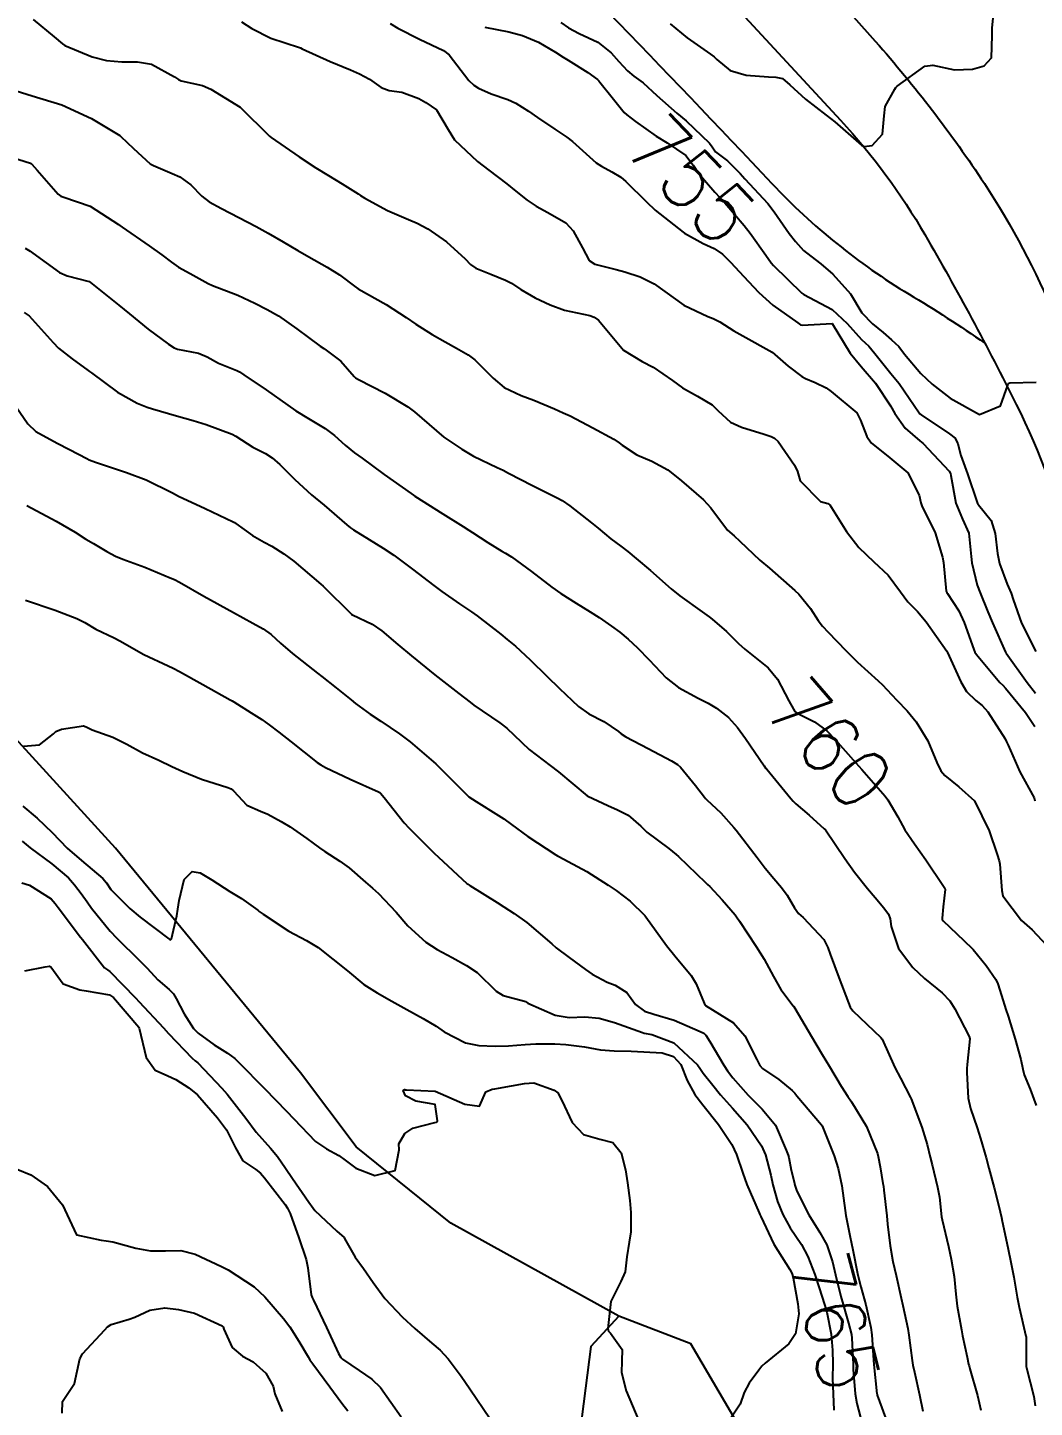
# Model space of a CAD drawing. Header units: metres. Extents: x 318500 to 325275, y 7408834 to 7428799.
# Drawn here: x 320204.1 to 320271.8, y 7410462.4 to 7410555.2 of the extents above; entities that cross this region are included whole.
import ezdxf
from ezdxf.enums import TextEntityAlignment as Align

# ---------------------------------------------------------------- set-up
doc = ezdxf.new("R2010")
doc.units = ezdxf.units.M
doc.header["$MEASUREMENT"] = 0
for name, color, linetype in [('Cotas', 45, 'Continuous'), ('Curvas de Nivel 1m', 11, 'Continuous'), ('Curvas de Nivel 5m', 15, 'Continuous'), ('Vias Secundárias', 230, 'Continuous')]:
    doc.layers.add(name, color=color, linetype=linetype)
doc.styles.add('Style-STANDARD', font='STANDARD.shx')

msp = doc.modelspace()

# ---------------------------------------------------------------- linework, layer by layer
at = {"layer": 'Curvas de Nivel 1m', "flags": 128}
for points, elevation in [([(320247.328, 7410555.462), (320248.466, 7410554.521), (320250.024, 7410553.426), (320250.271, 7410553.245), (320250.446, 7410553.066), (320251.361, 7410552.328), (320252.436, 7410552.014), (320253.925, 7410551.885), (320254.435, 7410551.875), (320254.866, 7410551.795), (320255.376, 7410551.356), (320256.416, 7410550.39), (320257.818, 7410549.319), (320258.393, 7410548.861), (320260.181, 7410547.292), (320260.369, 7410547.202), (320260.902, 7410547.282), (320261.606, 7410548.048), (320261.703, 7410549.27), (320261.784, 7410549.895), (320262.427, 7410551.071), (320262.507, 7410551.181), (320262.586, 7410551.258), (320264.444, 7410552.607), (320264.987, 7410552.682), (320266.442, 7410552.375), (320267.657, 7410552.406), (320268.445, 7410552.647), (320268.934, 7410553.173), (320268.968, 7410554.677), (320268.979, 7410555.173), (320269.121, 7410556.55)], 753), ([(320204.476, 7410555.76), (320205.887, 7410554.587), (320206.451, 7410554.106), (320206.602, 7410554.008), (320208.439, 7410553.237), (320209.405, 7410552.996), (320210.434, 7410552.905), (320211.48, 7410552.894), (320212.432, 7410552.749), (320213.974, 7410551.907), (320214.233, 7410551.718), (320214.417, 7410551.638), (320215.855, 7410551.319), (320216.412, 7410551.071), (320218.4, 7410549.85), (320220.371, 7410547.903), (320220.469, 7410547.819), (320222.351, 7410546.513), (320223.484, 7410545.779), (320224.335, 7410545.262), (320225.264, 7410544.69), (320226.323, 7410544.024), (320226.494, 7410543.909), (320226.769, 7410543.733), (320228.308, 7410542.896), (320229.705, 7410542.29), (320230.295, 7410542.046), (320231.012, 7410541.679), (320232.277, 7410540.792), (320233.524, 7410539.641), (320233.896, 7410539.275), (320234.254, 7410539.022), (320235.257, 7410538.613), (320236.246, 7410538.218), (320236.646, 7410538.006), (320237.276, 7410537.594), (320238.232, 7410537.031), (320239.243, 7410536.547), (320240.22, 7410536.198), (320241.92, 7410535.828), (320242.213, 7410535.722), (320242.488, 7410535.526), (320244.18, 7410533.5), (320245.445, 7410532.753), (320246.169, 7410532.352), (320247.481, 7410531.457), (320248.153, 7410530.975), (320249.163, 7410530.417), (320250.136, 7410529.835), (320250.548, 7410529.414), (320251.372, 7410528.651), (320252.119, 7410528.33), (320253.636, 7410527.853), (320254.113, 7410527.707), (320254.341, 7410527.596), (320254.573, 7410527.363), (320255.671, 7410525.762), (320255.873, 7410525.343), (320256.071, 7410524.724), (320257.426, 7410523.319), (320257.926, 7410523.19), (320258.048, 7410523.103), (320259.188, 7410521.298), (320260.014, 7410520.227), (320261.026, 7410519.275), (320261.987, 7410518.369), (320262.816, 7410517.247), (320263.302, 7410516.579), (320263.957, 7410515.917), (320264.547, 7410515.224), (320265.921, 7410513.25), (320265.942, 7410513.21), (320265.967, 7410513.162), (320266.864, 7410511.195), (320267.244, 7410510.55), (320267.878, 7410509.939), (320268.296, 7410509.596), (320268.697, 7410509.168), (320269.843, 7410507.35), (320269.953, 7410507.149), (320270.06, 7410506.925), (320270.846, 7410505.14), (320271.793, 7410503.39), (320271.856, 7410503.195)], 758), ([(320218.476, 7410555.598), (320219.169, 7410555.14), (320220.46, 7410554.495), (320222.378, 7410553.864), (320222.451, 7410553.84), (320222.558, 7410553.789), (320224.437, 7410552.926), (320225.82, 7410552.358), (320226.425, 7410552.1), (320227.101, 7410551.73), (320227.871, 7410551.174), (320228.413, 7410550.971), (320229.258, 7410550.856), (320230.407, 7410550.439), (320230.892, 7410550.17), (320231.589, 7410549.672), (320232.38, 7410548.348), (320232.805, 7410547.653), (320234.349, 7410546.209), (320235.121, 7410545.622), (320236.331, 7410544.703), (320236.937, 7410544.212), (320237.693, 7410543.589), (320238.314, 7410543.189), (320239.098, 7410542.778), (320240.298, 7410542.065), (320240.8, 7410541.545), (320241.417, 7410540.395), (320241.874, 7410539.534), (320242.258, 7410539.284), (320243.684, 7410538.932), (320244.259, 7410538.778), (320245.306, 7410538.432), (320246.248, 7410537.975), (320246.95, 7410537.463), (320248.226, 7410536.542), (320249.86, 7410535.781), (320250.213, 7410535.647), (320250.651, 7410535.413), (320251.611, 7410534.806), (320252.201, 7410534.466), (320254.19, 7410533.37), (320255.253, 7410532.431), (320256.166, 7410531.727), (320256.418, 7410531.591), (320257.061, 7410531.326), (320257.808, 7410530.968), (320258.151, 7410530.728), (320259.868, 7410529.293), (320260.125, 7410528.796), (320260.537, 7410527.707), (320260.837, 7410527.279), (320262.095, 7410526.265), (320263.303, 7410525.242), (320264.058, 7410523.75), (320264.171, 7410523.229), (320264.237, 7410523.039), (320265.146, 7410521.219), (320265.646, 7410519.573), (320265.702, 7410519.213), (320265.88, 7410517.302), (320265.926, 7410517.21), (320265.969, 7410517.144), (320266.727, 7410515.968), (320267.089, 7410515.193), (320267.749, 7410513.357), (320267.822, 7410513.181), (320267.918, 7410513.03), (320269.503, 7410511.156), (320269.694, 7410510.959), (320269.886, 7410510.755), (320271.224, 7410509.136), (320271.856, 7410508.192)], 757), ([(320239.957, 7410555.558), (320240.475, 7410555.203), (320241.193, 7410554.819), (320242.46, 7410554.228), (320243.339, 7410553.517), (320243.862, 7410552.927), (320244.438, 7410552.289), (320244.88, 7410551.939), (320245.507, 7410551.484), (320246.418, 7410550.646), (320247.76, 7410549.456), (320248.392, 7410548.93), (320249.964, 7410547.426), (320250.133, 7410547.188), (320250.364, 7410546.86), (320251.185, 7410546.234), (320252.03, 7410545.395), (320252.345, 7410545.042), (320253.879, 7410543.374), (320254.311, 7410542.803), (320255.329, 7410541.354), (320255.744, 7410540.807), (320256.279, 7410540.203), (320256.777, 7410539.835), (320257.456, 7410539.322), (320258.26, 7410538.621), (320259.447, 7410537.298), (320260.221, 7410536.018), (320260.919, 7410535.279), (320261.639, 7410534.703), (320262.199, 7410534.203), (320262.691, 7410533.749), (320263.082, 7410533.247), (320264.17, 7410531.926), (320264.933, 7410531.222), (320266.146, 7410530.284), (320268.13, 7410529.18), (320269.543, 7410529.755), (320270.021, 7410531.152), (320270.056, 7410531.257), (320270.162, 7410531.317), (320271.941, 7410531.354)], 754), ([(320228.476, 7410555.476), (320228.997, 7410555.18), (320230.461, 7410554.427), (320232.072, 7410553.666), (320232.446, 7410553.365), (320233.779, 7410551.64), (320234.109, 7410551.327), (320234.415, 7410551.129), (320235.281, 7410550.751), (320236.408, 7410550.37), (320236.941, 7410550.135), (320237.781, 7410549.589), (320238.394, 7410549.161), (320239.567, 7410548.377), (320240.374, 7410547.836), (320240.74, 7410547.546), (320242.349, 7410546.119), (320242.698, 7410545.877), (320243.386, 7410545.514), (320243.988, 7410545.149), (320244.34, 7410544.846), (320245.718, 7410543.479), (320246.312, 7410542.931), (320248.197, 7410541.451), (320248.289, 7410541.382), (320249.531, 7410540.68), (320250.279, 7410540.353), (320250.832, 7410539.968), (320251.399, 7410539.403), (320252.256, 7410538.476), (320253.273, 7410537.38), (320254.227, 7410536.534), (320255.899, 7410535.345), (320256.088, 7410535.221), (320256.208, 7410535.187), (320258.21, 7410535.31), (320259.428, 7410533.298), (320260.177, 7410532.417), (320261.133, 7410531.275), (320262.138, 7410529.766), (320262.435, 7410529.255), (320263.133, 7410528.258), (320264.112, 7410527.407), (320264.328, 7410527.228), (320266.082, 7410525.37), (320266.17, 7410525.209), (320266.206, 7410525.08), (320266.523, 7410523.203), (320266.987, 7410522.143), (320267.415, 7410521.189), (320267.567, 7410519.627), (320267.606, 7410519.186), (320267.978, 7410517.7), (320268.161, 7410517.177), (320268.696, 7410515.907), (320269.002, 7410515.164), (320269.883, 7410513.188), (320269.903, 7410513.15), (320269.92, 7410513.124), (320271.329, 7410511.136), (320271.883, 7410510.439)], 756), ([(320203.318, 7410550.955), (320204.406, 7410550.616), (320206.4, 7410550.01), (320208.387, 7410549.086), (320210.286, 7410547.951), (320210.369, 7410547.882), (320211.214, 7410547.084), (320212.342, 7410546.053), (320212.552, 7410545.927), (320213.826, 7410545.399), (320214.333, 7410545.159), (320215.079, 7410544.64), (320215.807, 7410543.878), (320216.314, 7410543.489), (320217.128, 7410543.042), (320218.299, 7410542.435), (320219.464, 7410541.832), (320220.283, 7410541.385), (320221.285, 7410540.795), (320222.266, 7410540.216), (320223.019, 7410539.782), (320224.253, 7410539.089), (320225.071, 7410538.58), (320226.168, 7410537.741), (320226.239, 7410537.69), (320226.336, 7410537.641), (320228.223, 7410536.588), (320229.567, 7410535.696), (320230.203, 7410535.254), (320231.302, 7410534.565), (320232.186, 7410534.062), (320232.947, 7410533.649), (320233.74, 7410533.2), (320234.172, 7410532.863), (320235.41, 7410531.618), (320236.151, 7410530.997), (320237.284, 7410530.451), (320238.138, 7410530.135), (320239.531, 7410529.559), (320240.126, 7410529.3), (320240.589, 7410529.08), (320242.111, 7410528.275), (320243.518, 7410527.509), (320243.876, 7410527.281), (320244.096, 7410527.104), (320245.07, 7410526.465), (320246.086, 7410526.037), (320247.153, 7410525.459), (320248.069, 7410524.715), (320249.554, 7410523.427), (320250.042, 7410522.89), (320251.181, 7410521.403), (320251.623, 7410521.003), (320252.013, 7410520.655), (320253.36, 7410519.376), (320253.992, 7410518.834), (320255.713, 7410517.344), (320255.966, 7410517.092), (320256.75, 7410516.126), (320257.274, 7410515.32), (320257.561, 7410514.932), (320257.938, 7410514.53), (320259.126, 7410513.298), (320259.909, 7410512.524), (320261.303, 7410511.269), (320261.602, 7410510.979), (320261.884, 7410510.679), (320262.575, 7410509.947), (320263.254, 7410509.239), (320263.859, 7410508.508), (320264.648, 7410507.222), (320265.262, 7410505.772), (320265.526, 7410505.213), (320265.805, 7410504.886), (320266.732, 7410504.134), (320267.79, 7410503.18), (320268.769, 7410501.165), (320269.318, 7410499.574), (320269.448, 7410499.154), (320269.495, 7410498.921), (320269.633, 7410497.151), (320269.705, 7410496.786), (320270.958, 7410495.137), (320271.671, 7410494.509), (320272.976, 7410493.11)], 759), ([(320203.926, 7410540.374), (320204.262, 7410540.168), (320204.455, 7410540.028), (320206.247, 7410538.729), (320206.748, 7410538.505), (320208.241, 7410538.125), (320208.331, 7410538.069), (320208.438, 7410537.977), (320210.219, 7410536.529), (320210.936, 7410535.943), (320212.195, 7410534.926), (320213.561, 7410533.909), (320213.943, 7410533.669), (320214.177, 7410533.579), (320215.59, 7410533.294), (320216.172, 7410533.051), (320216.935, 7410532.63), (320218.163, 7410532.138), (320218.352, 7410532.037), (320218.64, 7410531.843), (320220.145, 7410530.829), (320221.59, 7410529.798), (320222.125, 7410529.426), (320222.984, 7410528.914), (320224.107, 7410528.237), (320224.733, 7410527.761), (320225.461, 7410527.116), (320226.089, 7410526.605), (320226.593, 7410526.24), (320227.299, 7410525.722), (320228.072, 7410525.146), (320229.884, 7410523.86), (320230.051, 7410523.743), (320230.131, 7410523.689), (320232.032, 7410522.49), (320233.388, 7410521.639), (320233.781, 7410521.397), (320234.016, 7410521.247), (320235.056, 7410520.573), (320236.004, 7410519.993), (320236.249, 7410519.853), (320236.655, 7410519.6), (320237.986, 7410518.613), (320239.359, 7410517.559), (320239.964, 7410517.14), (320241, 7410516.494), (320241.946, 7410515.901), (320242.536, 7410515.521), (320243.372, 7410514.946), (320243.93, 7410514.525), (320244.492, 7410514.058), (320245.126, 7410513.482), (320245.908, 7410512.669), (320247.053, 7410511.458), (320247.88, 7410510.807), (320249.202, 7410510.098), (320249.865, 7410509.754), (320250.443, 7410509.411), (320251.248, 7410508.793), (320251.847, 7410508.118), (320252.38, 7410507.385), (320253.64, 7410505.544), (320253.762, 7410505.37), (320253.809, 7410505.307), (320255.428, 7410503.345), (320255.594, 7410503.158), (320255.776, 7410502.974), (320256.659, 7410502.217), (320257.683, 7410501.311), (320257.759, 7410501.223), (320259.066, 7410499.297), (320259.716, 7410498.377), (320260.594, 7410497.277), (320261.11, 7410496.685), (320261.687, 7410495.991), (320261.995, 7410495.567), (320262.122, 7410495.253), (320262.194, 7410494.73), (320262.677, 7410493.245), (320263.631, 7410491.967), (320264.437, 7410491.222), (320265.611, 7410490.267), (320266.137, 7410489.733), (320266.461, 7410489.197), (320267.429, 7410487.326), (320267.467, 7410487.182), (320267.292, 7410485.436), (320267.274, 7410485.184), (320267.27, 7410484.917), (320267.355, 7410483.182), (320267.51, 7410482.485), (320267.974, 7410481.173), (320268.193, 7410480.456), (320268.565, 7410479.163), (320268.762, 7410478.469), (320269.113, 7410477.155), (320269.421, 7410475.915), (320269.598, 7410475.147), (320269.657, 7410474.895), (320270.027, 7410473.14), (320270.263, 7410472.031), (320270.434, 7410471.134), (320270.669, 7410469.801), (320270.8, 7410469.128), (320271.248, 7410467.174), (320271.261, 7410467.121), (320271.263, 7410467.084), (320271.263, 7410465.12), (320271.279, 7410465.025), (320271.779, 7410463.115), (320271.872, 7410462.482)], 761), ([(320203.859, 7410536.035), (320204.207, 7410535.808), (320205.806, 7410534.014), (320206.176, 7410533.639), (320207.086, 7410532.913), (320208.162, 7410532.14), (320208.255, 7410532.073), (320208.38, 7410531.977), (320210.141, 7410530.688), (320211.463, 7410529.937), (320212.126, 7410529.669), (320212.499, 7410529.55), (320214.118, 7410529.079), (320215.222, 7410528.775), (320216.109, 7410528.5), (320217.86, 7410527.852), (320218.099, 7410527.726), (320219.249, 7410526.99), (320220.087, 7410526.55), (320220.541, 7410526.27), (320221.071, 7410525.805), (320222.065, 7410524.806), (320223.2, 7410523.779), (320224.04, 7410523.074), (320225.562, 7410521.747), (320225.819, 7410521.544), (320226.017, 7410521.416), (320227.065, 7410520.778), (320228.005, 7410520.189), (320228.729, 7410519.703), (320229.986, 7410518.779), (320231.43, 7410517.668), (320231.964, 7410517.27), (320233.157, 7410516.437), (320233.944, 7410515.903), (320234.335, 7410515.626), (320235.928, 7410514.387), (320236.361, 7410514.04), (320236.907, 7410513.595), (320237.906, 7410512.667), (320239.028, 7410511.563), (320239.878, 7410510.744), (320241.142, 7410509.537), (320241.855, 7410509.041), (320242.863, 7410508.527), (320243.843, 7410507.841), (320244.03, 7410507.685), (320244.343, 7410507.492), (320245.828, 7410506.7), (320247.401, 7410505.869), (320247.813, 7410505.631), (320248.015, 7410505.447), (320249.012, 7410504.212), (320249.624, 7410503.422), (320249.691, 7410503.334), (320249.778, 7410503.242), (320250.733, 7410502.369), (320251.606, 7410501.392), (320251.757, 7410501.203), (320253.173, 7410499.376), (320253.719, 7410498.659), (320254.296, 7410497.948), (320254.808, 7410497.353), (320255.187, 7410496.839), (320255.686, 7410495.98), (320255.956, 7410495.609), (320256.271, 7410495.331), (320257.658, 7410493.856), (320257.934, 7410493.307), (320258.083, 7410492.866), (320258.663, 7410491.3), (320259.308, 7410489.588), (320259.432, 7410489.292), (320259.596, 7410489.049), (320261.487, 7410487.261), (320261.568, 7410487.148), (320262.439, 7410485.247), (320262.806, 7410484.514), (320263.475, 7410483.231), (320263.519, 7410483.139), (320264.257, 7410481.218), (320264.615, 7410480.071), (320264.813, 7410479.21), (320264.931, 7410478.684), (320265.306, 7410477.202), (320265.43, 7410476.507), (320265.578, 7410475.198), (320265.616, 7410474.989), (320266.034, 7410473.193), (320266.226, 7410472.336), (320266.42, 7410471.189), (320266.53, 7410470), (320266.627, 7410469.187), (320266.909, 7410467.581), (320266.989, 7410467.183), (320267.286, 7410465.748), (320267.392, 7410465.289), (320267.422, 7410465.178), (320267.487, 7410464.966), (320267.994, 7410463.169), (320268.205, 7410462.196)], 762), ([(320203.084, 7410530.046), (320204.108, 7410528.539), (320204.639, 7410528.025), (320206.092, 7410527.25), (320206.917, 7410526.826), (320208.082, 7410526.206), (320208.235, 7410526.131), (320208.662, 7410525.971), (320210.073, 7410525.492), (320210.734, 7410525.28), (320212.063, 7410524.784), (320213.849, 7410523.903), (320214.048, 7410523.796), (320214.253, 7410523.691), (320216.035, 7410522.862), (320217.913, 7410521.96), (320218.021, 7410521.902), (320218.097, 7410521.849), (320219.215, 7410521.035), (320220.008, 7410520.592), (320220.513, 7410520.321), (320221.335, 7410519.8), (320221.993, 7410519.309), (320223.812, 7410517.772), (320223.968, 7410517.626), (320225.875, 7410515.741), (320225.908, 7410515.709), (320225.94, 7410515.693), (320227.277, 7410515.064), (320227.929, 7410514.627), (320229.005, 7410513.699), (320229.909, 7410512.934), (320231.493, 7410511.666), (320231.885, 7410511.357), (320233.101, 7410510.412), (320233.863, 7410509.813), (320234.107, 7410509.628), (320235.848, 7410508.434), (320236.32, 7410508.078), (320236.815, 7410507.595), (320237.826, 7410506.64), (320239.235, 7410505.559), (320239.804, 7410505.132), (320241.73, 7410503.531), (320241.78, 7410503.503), (320243.134, 7410502.87), (320243.771, 7410502.571), (320244.497, 7410502.218), (320245.335, 7410501.476), (320245.754, 7410501.069), (320247.224, 7410499.969), (320247.732, 7410499.579), (320247.877, 7410499.448), (320249.704, 7410497.685), (320249.837, 7410497.553), (320249.977, 7410497.416), (320250.81, 7410496.522), (320251.681, 7410495.507), (320251.77, 7410495.389), (320251.985, 7410495.078), (320253.106, 7410493.375), (320253.638, 7410492.541), (320254.273, 7410491.36), (320254.754, 7410490.496), (320255.601, 7410489.402), (320255.628, 7410489.367), (320255.645, 7410489.339), (320255.699, 7410489.237), (320256.824, 7410487.321), (320257.552, 7410486.106), (320258.04, 7410485.305), (320258.831, 7410483.993), (320259.274, 7410483.292), (320259.515, 7410482.943), (320260.529, 7410481.274), (320261.265, 7410479.461), (320261.318, 7410479.261), (320261.453, 7410478.555), (320261.633, 7410477.448), (320261.662, 7410477.257), (320261.697, 7410476.996), (320261.888, 7410475.253), (320261.945, 7410474.709), (320262.121, 7410473.249), (320262.307, 7410472.184), (320262.517, 7410471.243), (320262.854, 7410469.721), (320262.961, 7410469.236), (320263.307, 7410467.673), (320263.381, 7410467.229), (320263.597, 7410465.539), (320263.648, 7410465.224), (320263.748, 7410464.748), (320264.083, 7410463.218), (320264.321, 7410462.126)], 763), ([(320204.036, 7410523.065), (320206.02, 7410522.01), (320207.284, 7410521.263), (320208.008, 7410520.799), (320208.524, 7410520.491), (320209.428, 7410519.959), (320209.995, 7410519.647), (320210.497, 7410519.441), (320211.984, 7410518.896), (320213.68, 7410518.199), (320213.972, 7410518.066), (320214.301, 7410517.895), (320215.956, 7410516.964), (320217.94, 7410515.85), (320219.241, 7410515.139), (320219.929, 7410514.764), (320220.485, 7410514.371), (320221.109, 7410513.802), (320221.909, 7410513.087), (320223.595, 7410511.773), (320223.887, 7410511.546), (320224.842, 7410510.789), (320225.864, 7410509.979), (320226.161, 7410509.735), (320227.145, 7410509.013), (320227.848, 7410508.55), (320229.115, 7410507.697), (320229.832, 7410507.145), (320231.551, 7410505.664), (320231.806, 7410505.424), (320233.598, 7410503.633), (320233.684, 7410503.537), (320233.778, 7410503.448), (320234.267, 7410503.133), (320235.766, 7410502.194), (320236.126, 7410501.967), (320236.64, 7410501.597), (320237.748, 7410500.788), (320239.636, 7410499.551), (320239.729, 7410499.492), (320239.839, 7410499.438), (320241.714, 7410498.432), (320243.141, 7410497.508), (320243.475, 7410497.281), (320243.696, 7410497.14), (320244.634, 7410496.43), (320245.604, 7410495.471), (320245.679, 7410495.378), (320247.062, 7410493.456), (320247.64, 7410492.758), (320248.738, 7410491.433), (320249.063, 7410490.877), (320249.602, 7410489.571), (320249.646, 7410489.465), (320249.699, 7410489.419), (320251.583, 7410488.256), (320252.351, 7410487.382), (320253.145, 7410485.775), (320253.355, 7410485.372), (320253.538, 7410485.179), (320254.621, 7410484.444), (320255.524, 7410483.692), (320255.695, 7410483.511), (320255.842, 7410483.335), (320257.491, 7410481.382), (320257.541, 7410481.309), (320257.593, 7410481.204), (320258.347, 7410479.297), (320258.613, 7410478.454), (320258.859, 7410477.289), (320259.083, 7410475.617), (320259.133, 7410475.284), (320259.391, 7410474.04), (320259.536, 7410473.278), (320259.572, 7410473.085), (320259.94, 7410471.274), (320260.141, 7410470.479), (320260.47, 7410469.269), (320260.818, 7410467.754), (320260.89, 7410467.264), (320261.002, 7410465.543), (320261.02, 7410465.263), (320261.231, 7410463.28), (320261.235, 7410463.26), (320261.249, 7410463.205), (320261.966, 7410461.249)], 764), ([(320203.822, 7410506.859), (320204.887, 7410506.957), (320205.835, 7410507.701), (320205.991, 7410507.855), (320206.365, 7410508.002), (320207.842, 7410508.226), (320208.023, 7410508.159), (320208.441, 7410507.971), (320209.833, 7410507.466), (320210.778, 7410506.988), (320211.817, 7410506.424), (320212.922, 7410505.913), (320213.804, 7410505.505), (320214.526, 7410505.162), (320215.792, 7410504.639), (320217.556, 7410504.08), (320217.782, 7410503.981), (320217.943, 7410503.848), (320218.838, 7410502.901), (320219.767, 7410502.484), (320220.248, 7410502.295), (320221.158, 7410501.799), (320221.755, 7410501.432), (320222.879, 7410500.642), (320223.734, 7410500.014), (320224.093, 7410499.765), (320225.087, 7410499.116), (320225.714, 7410498.675), (320226.821, 7410497.723), (320227.287, 7410497.307), (320227.692, 7410496.951), (320228.884, 7410495.698), (320229.666, 7410494.781), (320230.872, 7410493.672), (320231.643, 7410493.187), (320232.645, 7410492.635), (320233.627, 7410492.106), (320234.339, 7410491.623), (320235.608, 7410490.372), (320236.082, 7410490.08), (320237.601, 7410489.693), (320237.656, 7410489.634), (320237.732, 7410489.578), (320239.588, 7410488.77), (320240.527, 7410488.6), (320241.587, 7410488.654), (320242.535, 7410488.566), (320243.582, 7410488.278), (320245.447, 7410487.596), (320245.571, 7410487.559), (320246.091, 7410487.465), (320247.562, 7410486.903), (320249.153, 7410485.426), (320249.309, 7410485.195), (320249.534, 7410484.858), (320250.179, 7410484.063), (320250.696, 7410483.402), (320251.507, 7410482.498), (320252.508, 7410481.38), (320253.469, 7410479.975), (320253.741, 7410479.366), (320254.081, 7410477.989), (320254.223, 7410477.352), (320254.548, 7410476.224), (320254.891, 7410475.345), (320255.397, 7410474.451), (320256.163, 7410473.328), (320256.585, 7410472.535), (320257.044, 7410471.315), (320257.347, 7410470.42), (320257.698, 7410469.304), (320257.846, 7410468.779), (320258.139, 7410467.297), (320258.228, 7410466.235), (320258.256, 7410465.295), (320258.248, 7410464.313), (320258.274, 7410463.295), (320258.333, 7410462.194)], 766), ([(320203.768, 7410502.821), (320204.734, 7410502.02), (320205.745, 7410501.043), (320206.747, 7410499.995), (320207.718, 7410499.161), (320209.158, 7410497.958), (320209.404, 7410497.661), (320209.693, 7410497.228), (320210.967, 7410495.937), (320211.671, 7410495.349), (320213.593, 7410493.901), (320213.649, 7410493.861), (320213.706, 7410493.842), (320213.766, 7410493.898), (320214.129, 7410495.437), (320214.208, 7410495.892), (320214.282, 7410496.487), (320214.635, 7410497.886), (320215.155, 7410498.432), (320215.707, 7410498.337), (320216.491, 7410497.862), (320217.692, 7410497.079), (320218.473, 7410496.623), (320219.575, 7410495.822), (320219.679, 7410495.737), (320219.941, 7410495.551), (320221.659, 7410494.419), (320222.848, 7410493.778), (320223.643, 7410493.308), (320225.62, 7410491.74), (320226.708, 7410490.821), (320227.606, 7410490.273), (320228.591, 7410489.7), (320229.592, 7410489.135), (320230.711, 7410488.545), (320231.575, 7410488.015), (320232.115, 7410487.652), (320233.559, 7410486.903), (320234.454, 7410486.724), (320235.556, 7410486.681), (320236.447, 7410486.706), (320237.558, 7410486.794), (320238.292, 7410486.836), (320239.559, 7410486.837), (320240.31, 7410486.791), (320241.556, 7410486.626), (320242.629, 7410486.439), (320243.553, 7410486.359), (320244.69, 7410486.346), (320245.552, 7410486.297), (320246.782, 7410486.227), (320247.548, 7410485.993), (320248.025, 7410485.443), (320248.457, 7410484.364), (320248.97, 7410483.428), (320249.51, 7410482.73), (320250.578, 7410481.404), (320251.47, 7410480.069), (320251.779, 7410479.387), (320252.197, 7410478.132), (320252.47, 7410477.375), (320253.303, 7410475.471), (320253.353, 7410475.361), (320253.408, 7410475.221), (320254.3, 7410473.351), (320255.363, 7410471.659), (320255.48, 7410471.457), (320255.529, 7410471.337), (320255.593, 7410471.1), (320255.895, 7410469.332), (320255.98, 7410468.67), (320255.741, 7410467.333), (320255.293, 7410466.659), (320253.712, 7410465.356), (320253.487, 7410465.148), (320253.273, 7410464.869), (320252.624, 7410464.005), (320252.295, 7410463.374), (320252.017, 7410462.6), (320251.22, 7410461.39)], 767), ([(320203.737, 7410500.477), (320204.276, 7410500.025), (320205.714, 7410498.946), (320206.85, 7410497.993), (320207.246, 7410497.537), (320207.69, 7410496.952), (320208.103, 7410496.393), (320208.399, 7410495.969), (320209.657, 7410494.422), (320210.103, 7410493.945), (320211.628, 7410492.446), (320212.138, 7410491.922), (320212.852, 7410491.151), (320213.606, 7410490.49), (320213.916, 7410490.209), (320214.095, 7410489.893), (320214.617, 7410488.852), (320215.253, 7410487.875), (320215.565, 7410487.549), (320216.635, 7410486.778), (320217.545, 7410486.198), (320218.038, 7410485.843), (320218.797, 7410485.095), (320219.525, 7410484.312), (320219.79, 7410484.084), (320220.057, 7410483.812), (320221.498, 7410482.294), (320222.008, 7410481.785), (320223.467, 7410480.254), (320224.208, 7410479.759), (320225.031, 7410479.322), (320225.453, 7410479.004), (320226.181, 7410478.463), (320227.443, 7410477.965), (320228.826, 7410478.316), (320229.095, 7410479.694), (320229.056, 7410480.104), (320229.477, 7410480.809), (320230, 7410481.165), (320231.488, 7410481.539), (320231.589, 7410481.558), (320231.663, 7410481.657), (320231.506, 7410482.752), (320230.209, 7410482.98), (320229.515, 7410483.339), (320229.36, 7410483.692), (320229.458, 7410483.753), (320229.521, 7410483.745), (320229.571, 7410483.74), (320231.52, 7410483.66), (320233.507, 7410482.777), (320234.487, 7410482.639), (320234.916, 7410483.616), (320235.353, 7410483.78), (320235.522, 7410483.811), (320235.763, 7410483.847), (320237.526, 7410484.171), (320238.156, 7410484.2), (320239.522, 7410483.722), (320239.757, 7410483.548), (320240.028, 7410483.029), (320240.733, 7410481.538), (320241.478, 7410480.742), (320242.576, 7410480.411), (320243.471, 7410480.202), (320244.021, 7410479.492), (320244.307, 7410478.346), (320244.449, 7410477.485), (320244.601, 7410476.303), (320244.675, 7410475.481), (320244.682, 7410474.19), (320244.56, 7410473.482), (320244.399, 7410472.513), (320244.294, 7410471.486), (320243.998, 7410470.842), (320243.33, 7410469.5), (320243.133, 7410467.671), (320243.176, 7410467.501), (320243.299, 7410467.36), (320244.079, 7410466.28), (320244.057, 7410465.488), (320244.038, 7410464.719), (320244.353, 7410463.483), (320245.22, 7410461.47)], 768), ([(320203.696, 7410497.673), (320204.215, 7410497.504), (320205.686, 7410496.592), (320205.953, 7410496.276), (320206.143, 7410496.003), (320207.65, 7410494.008), (320207.674, 7410493.98), (320207.779, 7410493.847), (320209.264, 7410491.955), (320209.477, 7410491.811), (320209.618, 7410491.705), (320211.355, 7410489.932), (320211.596, 7410489.67), (320213.23, 7410487.905), (320213.565, 7410487.536), (320215.154, 7410485.876), (320215.367, 7410485.701), (320215.537, 7410485.55), (320217.162, 7410483.854), (320217.514, 7410483.452), (320218.774, 7410481.831), (320219.476, 7410480.899), (320220.433, 7410479.805), (320220.912, 7410479.255), (320221.447, 7410478.479), (320221.901, 7410477.785), (320223.004, 7410476.187), (320223.292, 7410475.771), (320223.408, 7410475.629), (320224.897, 7410474.237), (320225.381, 7410473.795), (320225.417, 7410473.739), (320226.121, 7410472.482), (320226.68, 7410471.72), (320227.346, 7410470.777), (320228.129, 7410469.698), (320229.311, 7410468.441), (320230.138, 7410467.672), (320231.29, 7410466.702), (320231.852, 7410466.218), (320232.387, 7410465.643), (320233.263, 7410464.465), (320233.844, 7410463.621), (320235.22, 7410461.6)], 769), ([(320203.444, 7410478.389), (320204.301, 7410478.021), (320205.428, 7410477.238), (320206.442, 7410475.995), (320207.38, 7410473.98), (320209.05, 7410473.628), (320209.376, 7410473.581), (320209.817, 7410473.504), (320211.372, 7410473.085), (320212.358, 7410472.903), (320213.37, 7410472.917), (320214.41, 7410472.924), (320215.368, 7410472.689), (320217.127, 7410471.852), (320217.358, 7410471.737), (320217.584, 7410471.62), (320219.34, 7410470.476), (320220.059, 7410469.809), (320221.308, 7410468.357), (320221.73, 7410467.784), (320222.338, 7410466.822), (320222.976, 7410465.765), (320223.086, 7410465.572), (320223.273, 7410465.297), (320224.421, 7410463.748), (320225.234, 7410462.665), (320225.642, 7410462.149)], 771), ([(320206.42, 7410461.988), (320206.442, 7410462.781), (320207.25, 7410463.98), (320207.613, 7410465.637), (320207.795, 7410465.972), (320209.296, 7410467.583), (320209.464, 7410467.783), (320209.711, 7410467.946), (320210.932, 7410468.307), (320211.308, 7410468.444), (320212.315, 7410468.915), (320213.317, 7410469.067), (320214.241, 7410468.961), (320215.313, 7410468.71), (320217.187, 7410467.851), (320217.243, 7410467.794), (320217.298, 7410467.633), (320217.847, 7410466.396), (320218.555, 7410465.827), (320219.274, 7410465.429), (320220.127, 7410464.671), (320220.605, 7410463.8), (320220.727, 7410463.283), (320221.225, 7410462.091)], 772)]:
    msp.add_lwpolyline(points, dxfattribs=dict(at, elevation=elevation))
at = {"layer": 'Curvas de Nivel 5m', "flags": 128}
for points, elevation in [([(320234.855, 7410555.246), (320236.47, 7410554.919), (320237.382, 7410554.681), (320238.46, 7410554.236), (320239.608, 7410553.563), (320240.116, 7410553.224), (320240.445, 7410553.027), (320241.779, 7410552.194), (320242.432, 7410551.707), (320242.521, 7410551.619), (320242.597, 7410551.527), (320243.419, 7410550.511), (320244.213, 7410549.503), (320244.397, 7410549.329), (320244.994, 7410548.888), (320246.377, 7410547.906), (320247.125, 7410547.462), (320248.362, 7410546.607), (320248.859, 7410545.947), (320249.202, 7410545.437), (320250.331, 7410544.131), (320250.994, 7410543.41), (320252.298, 7410541.895), (320252.696, 7410541.386), (320253.747, 7410539.904), (320254.119, 7410539.372), (320254.267, 7410539.191), (320256.165, 7410537.341), (320256.239, 7410537.291), (320256.315, 7410537.262), (320258.224, 7410536.252), (320259.228, 7410535.3), (320260.199, 7410534.227), (320260.68, 7410533.768), (320261.095, 7410533.276), (320262.17, 7410531.925), (320262.713, 7410531.252), (320264.074, 7410529.287), (320264.113, 7410529.23), (320264.194, 7410529.164), (320266.117, 7410527.872), (320266.49, 7410527.581), (320266.658, 7410527.202), (320266.88, 7410526.417), (320267.33, 7410525.191), (320267.971, 7410523.261), (320267.992, 7410523.181), (320268.011, 7410523.142), (320268.049, 7410523.096), (320268.919, 7410522.047), (320269.186, 7410521.163), (320269.343, 7410519.828), (320269.467, 7410519.158), (320269.979, 7410517.763), (320270.248, 7410517.147), (320270.383, 7410516.729), (320270.958, 7410515.14), (320271.922, 7410513.232)], 755), ([(320202.349, 7410546.69), (320204.277, 7410546.095), (320204.341, 7410546.066), (320204.388, 7410546.03), (320204.744, 7410545.618), (320206.153, 7410544.012), (320206.318, 7410543.877), (320206.527, 7410543.797), (320208.308, 7410543.2), (320210.215, 7410541.951), (320210.289, 7410541.895), (320210.462, 7410541.773), (320212.269, 7410540.535), (320213.127, 7410539.917), (320213.769, 7410539.421), (320214.252, 7410539.098), (320215.02, 7410538.661), (320216.241, 7410537.992), (320216.52, 7410537.867), (320218.23, 7410537.208), (320219.376, 7410536.679), (320220.216, 7410536.25), (320220.969, 7410535.809), (320222.197, 7410534.943), (320223.771, 7410533.774), (320224.016, 7410533.609), (320224.177, 7410533.508), (320225.172, 7410532.757), (320226.064, 7410531.741), (320226.159, 7410531.651), (320226.355, 7410531.539), (320228.144, 7410530.613), (320229.674, 7410529.695), (320230.125, 7410529.357), (320232.1, 7410527.66), (320233.293, 7410526.843), (320234.087, 7410526.363), (320235.679, 7410525.614), (320236.077, 7410525.426), (320236.438, 7410525.241), (320238.062, 7410524.392), (320239.758, 7410523.554), (320240.048, 7410523.385), (320240.561, 7410523.026), (320242.026, 7410521.898), (320242.476, 7410521.523), (320243.318, 7410520.815), (320244.008, 7410520.308), (320244.473, 7410519.962), (320245.037, 7410519.484), (320245.988, 7410518.672), (320247.384, 7410517.456), (320247.963, 7410516.985), (320249.472, 7410515.902), (320249.942, 7410515.573), (320250.141, 7410515.417), (320251.096, 7410514.567), (320251.924, 7410513.765), (320252.349, 7410513.386), (320253.901, 7410512.13), (320254.548, 7410511.36), (320255.303, 7410509.914), (320255.604, 7410509.344), (320255.708, 7410509.192), (320255.857, 7410509.081), (320257.031, 7410508.501), (320257.846, 7410507.884), (320258.415, 7410507.304), (320259.817, 7410505.74), (320260.216, 7410505.284), (320261.784, 7410503.498), (320261.958, 7410503.257), (320262.623, 7410502.102), (320263.106, 7410501.24), (320263.746, 7410500.282), (320264.509, 7410499.222), (320265.704, 7410497.449), (320265.794, 7410497.301), (320265.813, 7410497.208), (320265.688, 7410496.048), (320265.607, 7410495.284), (320265.624, 7410495.211), (320265.679, 7410495.112), (320267.062, 7410493.785), (320267.651, 7410493.234), (320267.701, 7410493.179), (320268.573, 7410492.105), (320269.219, 7410491.156), (320269.353, 7410490.882), (320269.614, 7410490.089), (320269.904, 7410489.147), (320270.049, 7410488.689), (320270.515, 7410487.141), (320270.91, 7410485.776), (320271.047, 7410485.135), (320271.14, 7410484.738), (320271.527, 7410483.775), (320271.786, 7410483.117), (320271.942, 7410482.688)], 760), ([(320203.95, 7410516.681), (320205.94, 7410516.01), (320207.405, 7410515.458), (320207.932, 7410515.174), (320208.693, 7410514.733), (320209.922, 7410514.159), (320210.307, 7410513.946), (320211.906, 7410513.019), (320213.541, 7410512.26), (320213.893, 7410512.107), (320214.319, 7410511.894), (320215.877, 7410511.018), (320217.726, 7410509.987), (320217.861, 7410509.913), (320217.958, 7410509.849), (320219.126, 7410509.105), (320219.848, 7410508.652), (320220.337, 7410508.304), (320220.987, 7410507.803), (320221.83, 7410507.155), (320223.565, 7410505.772), (320223.807, 7410505.603), (320224.139, 7410505.431), (320225.794, 7410504.648), (320227.7, 7410503.792), (320227.781, 7410503.753), (320227.831, 7410503.709), (320228.069, 7410503.415), (320229.426, 7410501.693), (320229.755, 7410501.337), (320231.452, 7410499.664), (320231.726, 7410499.399), (320233.641, 7410497.631), (320233.669, 7410497.6), (320233.699, 7410497.574), (320233.847, 7410497.48), (320235.687, 7410496.338), (320236.125, 7410496.044), (320236.821, 7410495.593), (320237.671, 7410494.991), (320239.348, 7410493.555), (320239.646, 7410493.302), (320240.527, 7410492.651), (320241.624, 7410491.827), (320242.065, 7410491.523), (320243.088, 7410490.981), (320243.613, 7410490.787), (320244.404, 7410490.284), (320244.996, 7410489.479), (320245.593, 7410489.028), (320246.224, 7410488.83), (320247.585, 7410488.437), (320249.33, 7410487.667), (320249.572, 7410487.548), (320249.726, 7410487.418), (320249.986, 7410486.992), (320250.922, 7410485.399), (320251.168, 7410485.028), (320251.532, 7410484.544), (320252.557, 7410483.38), (320253.506, 7410482.441), (320254.398, 7410481.356), (320255.131, 7410479.679), (320255.266, 7410479.343), (320255.308, 7410479.191), (320255.45, 7410478.326), (320255.654, 7410477.549), (320255.708, 7410477.336), (320255.848, 7410476.919), (320256.651, 7410475.321), (320257.392, 7410474.142), (320257.852, 7410473.303), (320258.241, 7410472.169), (320258.437, 7410471.294), (320258.798, 7410469.828), (320258.947, 7410469.286), (320259.311, 7410468.037), (320259.514, 7410467.278), (320259.548, 7410467.027), (320259.618, 7410465.277), (320259.633, 7410464.918), (320259.767, 7410463.275), (320259.885, 7410462.629), (320260.233, 7410461.27)], 765), ([(320203.899, 7410491.745), (320205.276, 7410492.013), (320205.573, 7410492.058), (320205.621, 7410492.044), (320205.647, 7410492.01), (320206.484, 7410490.872), (320207.605, 7410490.463), (320208.032, 7410490.401), (320209.602, 7410490.13), (320209.88, 7410489.947), (320211.57, 7410487.95), (320211.584, 7410487.93), (320211.605, 7410487.894), (320212.071, 7410485.922), (320212.683, 7410485.064), (320213.528, 7410484.676), (320214.061, 7410484.427), (320214.939, 7410483.879), (320215.513, 7410483.41), (320216.869, 7410481.856), (320217.478, 7410481.042), (320218.07, 7410479.841), (320218.577, 7410478.959), (320219.446, 7410478.382), (320219.765, 7410478.137), (320220.018, 7410477.811), (320221.414, 7410476.026), (320221.579, 7410475.788), (320221.761, 7410475.43), (320222.343, 7410473.78), (320222.825, 7410472.315), (320222.935, 7410471.774), (320223.159, 7410469.945), (320223.238, 7410469.771), (320223.327, 7410469.593), (320224.194, 7410467.751), (320225.015, 7410466.01), (320225.168, 7410465.741), (320225.278, 7410465.617), (320226.396, 7410464.852), (320227.258, 7410464.269), (320227.842, 7410463.701), (320229.221, 7410461.736)], 770)]:
    msp.add_lwpolyline(points, dxfattribs=dict(at, elevation=elevation))
at = {"layer": 'Vias Secundárias'}
for points in [[(320081.384, 7410708.2), (320088.963, 7410708.674, -0.100221), (320100.492, 7410707.081, -0.141008), (320106.587, 7410702.754, -0.023425), (320113.292, 7410693.492, -0.013947), (320118.17, 7410685.567, 0.144339), (320125.607, 7410678.495, -0.091904), (320133.597, 7410672.336, 0.023951), (320137.679, 7410668.197), (320158.535, 7410650.184), (320174.503, 7410635.626, 0.051272), (320181.033, 7410630.798, -0.008065), (320186.09, 7410627.694, -0.082686), (320193.225, 7410621.289), (320209.988, 7410602.822), (320227.731, 7410582.226), (320243.953, 7410565.023), (320258.773, 7410548.983, -0.055409), (320264.448, 7410541.283, -0.015482), (320270.602, 7410529.842, -0.054366), (320274.327, 7410519.759, 0.007321), (320276.399, 7410511.969), (320279.996, 7410500)], [(320242.888, 7410574.797), (320261.116, 7410554.288, -0.036233), (320268.457, 7410544.713, -0.048254), (320273.206, 7410535.708, -0.024852), (320276.818, 7410525.467), (320282.292, 7410508.275), (320284.759, 7410500)], [(320231.97, 7410567.598, -0.007304), (320254.163, 7410544.719, 0.068177), (320263.384, 7410537.276, -0.015518), (320268.481, 7410533.98)]]:
    msp.add_lwpolyline(points, format="xyb", dxfattribs=at)
for points in [[(320243.867, 7410468.518), (320232.566, 7410474.775), (320226.197, 7410479.904), (320222.455, 7410484.887), (320210.001, 7410500), (320197.2, 7410514.007), (320181.543, 7410535.251), (320174.644, 7410542.865), (320162.326, 7410558.433)], [(320314.352, 7410357.857), (320305.196, 7410360.047), (320296.908, 7410369.896), (320284.734, 7410389.636), (320274.979, 7410410.165), (320264.929, 7410431.289), (320256.878, 7410452.718), (320248.706, 7410466.645), (320243.867, 7410468.518), (320241.991, 7410466.464), (320240.418, 7410454.199), (320231.642, 7410430.953), (320227.582, 7410418.822), (320215.96, 7410385.25), (320210.631, 7410372.593), (320180.12, 7410365.448), (320149.128, 7410362.602), (320108.505, 7410356.18), (320075.813, 7410352.484), (320049.412, 7410347.88), (320041.291, 7410347.391)]]:
    msp.add_lwpolyline(points, dxfattribs=at)

# ---------------------------------------------------------------- texts
at = {"layer": 'Cotas', "style": 'Style-STANDARD'}
for s, rotation, p in [('755', 313.73022, (320248.74, 7410544.978, 755)), ('760', 311.03706, (320258.038, 7410507.027, 760)), ('765', 284.73092, (320258.411, 7410468.174, 765))]:
    msp.add_text(s, height=4, rotation=rotation, dxfattribs=at).set_placement(p, align=Align.MIDDLE_CENTER)

doc.saveas('drawing.dxf')
